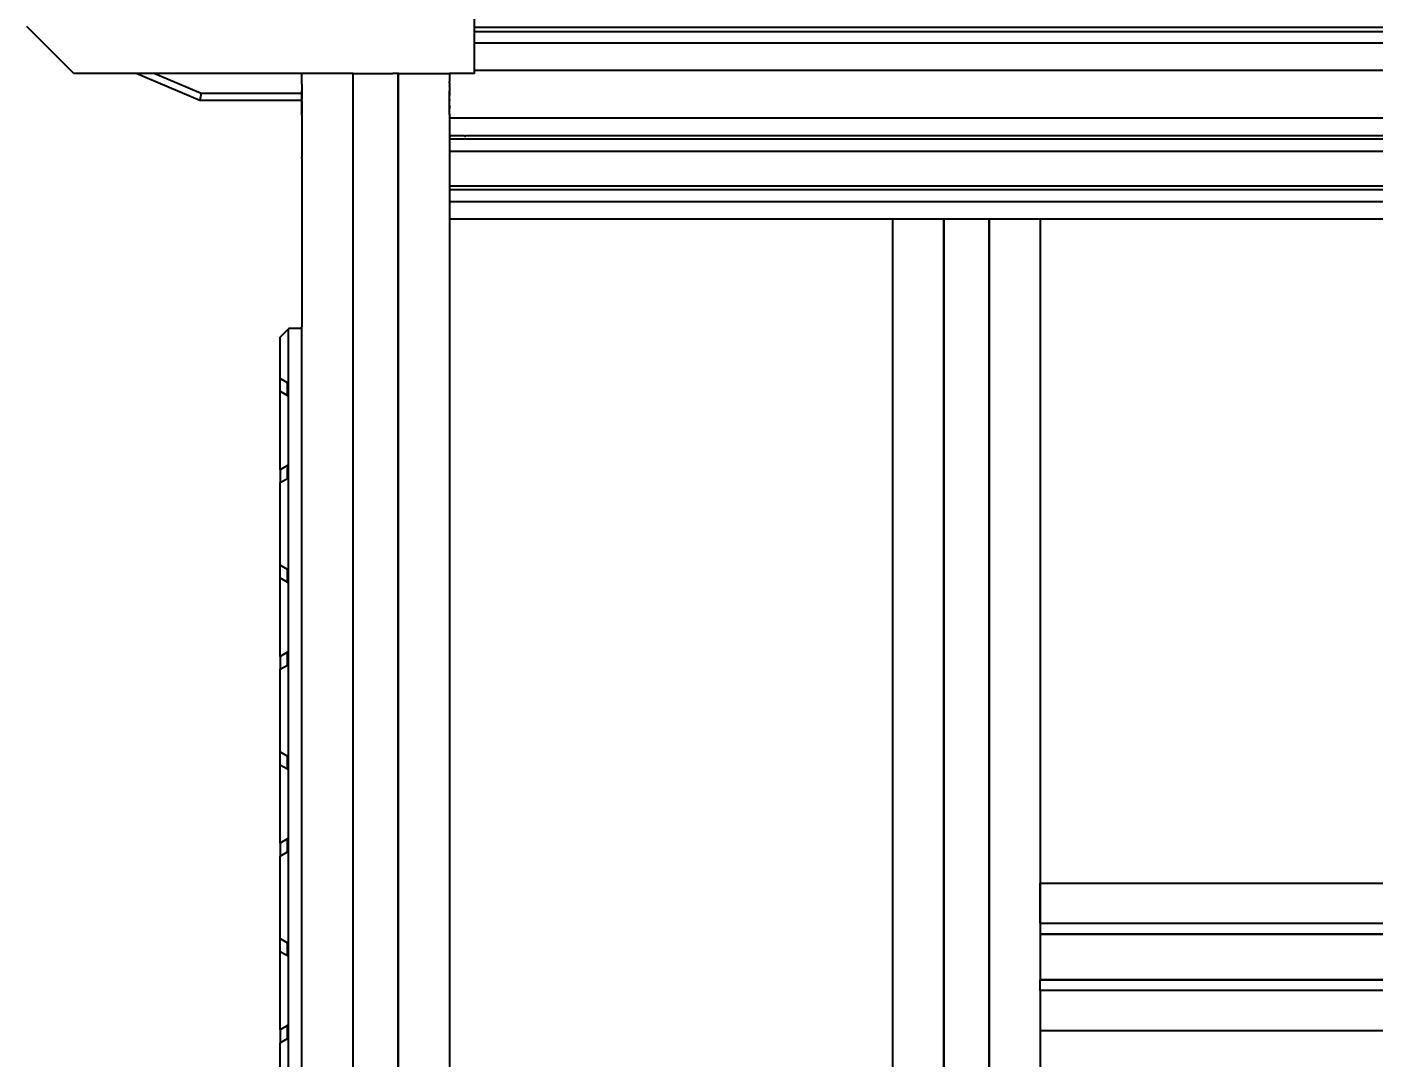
# Model space of a CAD drawing. Header units: millimetres. Extents: x 15 to 415, y 5 to 292.
# Drawn here: x 90.93 to 113.75, y 87.06 to 104.53 of the extents above; entities that cross this region are included whole.
import ezdxf

# ---------------------------------------------------------------- set-up
doc = ezdxf.new("R2010")
doc.units = ezdxf.units.MM
doc.layers.add('Geometries', color=7, linetype='Continuous')

msp = doc.modelspace()

# ---------------------------------------------------------------- linework, layer by layer
at = {"layer": 'Geometries', "linetype": 'Continuous', "lineweight": 40}
for p, q in [((98.5039, 104.5249), (98.5039, 105.3354)), ((91.722, 103.7477), (90.928, 104.5417)), ((137.6289, 104.5249), (98.5039, 104.5249)), ((98.5039, 104.448), (98.5039, 104.5249)), ((137.6289, 104.448), (98.5039, 104.448)), ((98.5039, 104.2585), (98.5039, 104.448)), ((137.6289, 104.2585), (98.5039, 104.2585)), ((98.5039, 103.7967), (98.5039, 104.2585)), ((92.7782, 103.7477), (91.722, 103.7477)), ((93.0951, 103.7477), (92.7782, 103.7477)), ((93.8528, 103.2865), (92.7782, 103.7477)), ((95.5815, 103.7477), (93.0951, 103.7477)), ((93.0951, 103.7477), (93.8785, 103.4115)), ((96.444, 103.7477), (95.5815, 103.7477)), ((95.5815, 103.5624), (95.5815, 103.7477)), ((95.5815, 103.7477), (95.5815, 103.7477)), ((96.444, 103.7477), (96.444, 85.46)), ((96.4501, 103.7477), (96.444, 103.7477)), ((96.4501, 78.0983), (96.4501, 103.7477)), ((96.4501, 103.7477), (96.5398, 103.7477)), ((96.5398, 103.7477), (97.1233, 103.7477)), ((97.2129, 103.7477), (97.1233, 103.7477)), ((97.2129, 78.0983), (97.2129, 103.7477)), ((97.219, 103.7477), (97.2129, 103.7477)), ((97.219, 78.8273), (97.219, 103.7477)), ((97.219, 103.7477), (98.0815, 103.7477)), ((98.0815, 103.7477), (98.0815, 103.6084)), ((98.1206, 103.7477), (98.0815, 103.7477)), ((98.0815, 103.7477), (98.0815, 103.7477)), ((98.4956, 103.7477), (98.1206, 103.7477)), ((98.5039, 103.7477), (98.4956, 103.7477)), ((98.5371, 103.7967), (98.5039, 103.7967)), ((98.5039, 103.7477), (98.5039, 103.7967)), ((137.5926, 103.7967), (98.5371, 103.7967)), ((93.8785, 103.4115), (93.8528, 103.2865)), ((93.8785, 103.4115), (95.5815, 103.4115)), ((95.5815, 103.5624), (95.5815, 103.4675)), ((95.5815, 103.4675), (95.5815, 103.4495)), ((95.5815, 103.4499), (95.5815, 103.412)), ((95.5815, 103.4115), (95.5815, 103.4495)), ((95.5815, 103.412), (95.5815, 103.3078)), ((95.5815, 103.3064), (95.5815, 103.4115)), ((98.0815, 103.5832), (98.0815, 103.6084)), ((98.0815, 103.5832), (98.0815, 103.5416)), ((98.0815, 103.5386), (98.0815, 103.5416)), ((98.0815, 103.5326), (98.0815, 103.5386)), ((98.0815, 103.5326), (98.0815, 103.4495)), ((98.0815, 103.4473), (98.0815, 103.4499)), ((98.0815, 103.4432), (98.0815, 103.4495)), ((98.0815, 103.43), (98.0815, 103.4473)), ((98.0815, 103.4432), (98.0815, 103.4034)), ((98.0815, 103.3994), (98.0815, 103.43)), ((98.0815, 103.4034), (98.0815, 103.3754)), ((98.0815, 103.3926), (98.0815, 103.3994)), ((95.5815, 103.2865), (93.8528, 103.2865)), ((95.5815, 103.2869), (95.5815, 103.3078)), ((95.5815, 103.2865), (95.5815, 103.3064)), ((95.5815, 103.2869), (95.5815, 103.2611)), ((95.5815, 103.256), (95.5815, 103.2865)), ((95.5815, 103.2865), (95.5815, 103.2865)), ((95.5815, 103.2865), (95.5815, 103.0523)), ((95.5815, 103.1777), (95.5815, 103.2611)), ((95.5815, 103.256), (95.5815, 103.1775)), ((95.5815, 103.1339), (95.5815, 103.1777)), ((95.5815, 103.1612), (95.5815, 103.1775)), ((98.0815, 103.3853), (98.0815, 103.3926)), ((98.0815, 103.3758), (98.0815, 103.3853)), ((98.0815, 103.3688), (98.0815, 103.3758)), ((98.0815, 103.3023), (98.0815, 103.3754)), ((98.0815, 103.3517), (98.0815, 103.3688)), ((98.0815, 103.3078), (98.0815, 103.3517)), ((98.0815, 103.2869), (98.0815, 103.3078)), ((98.0815, 103.3023), (98.0815, 103.2865)), ((98.0815, 103.2849), (98.0815, 103.2869)), ((98.0815, 103.202), (98.0815, 103.2865)), ((98.0815, 103.2416), (98.0815, 103.2849)), ((98.0815, 103.237), (98.0815, 103.2416)), ((98.0815, 103.212), (98.0815, 103.237)), ((98.0815, 103.1863), (98.0815, 103.212)), ((98.0815, 103.202), (98.0815, 103.1775)), ((98.0815, 103.1679), (98.0815, 103.1863)), ((98.0815, 103.1775), (98.0815, 103.1678)), ((98.0815, 103.1071), (98.0815, 103.1679)), ((98.0815, 103.1612), (98.0815, 103.1678)), ((95.5815, 103.1612), (95.5815, 103.0797)), ((95.5815, 103.1071), (95.5815, 103.1339)), ((95.5815, 103.0523), (95.5815, 103.1071)), ((95.5815, 103.0797), (95.5815, 103.0523)), ((95.5815, 103.0395), (95.5815, 103.0523)), ((95.5815, 103.0395), (95.5815, 102.3225)), ((98.0815, 103.1612), (98.0815, 103.1447)), ((98.0815, 103.0655), (98.0815, 103.1447)), ((98.0815, 103.0523), (98.0815, 103.1071)), ((98.0815, 103.0555), (98.0815, 103.0655)), ((98.0815, 103.0555), (98.0815, 103.0523)), ((98.0815, 103.0523), (98.0815, 102.9942)), ((98.0815, 102.9942), (98.0815, 102.9862)), ((138.0815, 102.9862), (98.0815, 102.9862)), ((98.0815, 102.9862), (98.0815, 102.6912)), ((98.0815, 102.6912), (98.0815, 102.6376)), ((98.0815, 102.6912), (98.107, 102.6912)), ((98.0815, 102.6376), (98.0815, 102.4811)), ((98.0815, 102.6376), (98.1021, 102.6376)), ((98.1021, 102.6376), (98.3209, 102.6376)), ((98.3257, 102.6912), (98.107, 102.6912)), ((98.3209, 102.6376), (98.3373, 102.6376)), ((98.3373, 102.6912), (98.3257, 102.6912)), ((98.3373, 102.6912), (98.357, 102.6912)), ((98.3521, 102.6376), (98.3373, 102.6376)), ((98.3521, 102.6376), (137.8209, 102.6376)), ((137.8257, 102.6912), (98.357, 102.6912)), ((95.5815, 102.3062), (95.5815, 102.3225)), ((95.5815, 102.3062), (95.5815, 102.1844)), ((98.0815, 102.4811), (98.0815, 102.4342)), ((98.0815, 102.4342), (98.0815, 102.4261)), ((138.0815, 102.4261), (98.0815, 102.4261)), ((98.0815, 102.4261), (98.0815, 101.8362)), ((95.5815, 102.1844), (95.5815, 99.4559)), ((98.0815, 101.8362), (98.0815, 101.7825)), ((138.0815, 101.8362), (98.0815, 101.8362)), ((98.0815, 101.7825), (98.0815, 101.5791)), ((98.0815, 101.7825), (138.0815, 101.7825)), ((98.0815, 101.5791), (98.0815, 101.5711)), ((138.0815, 101.5711), (98.0815, 101.5711)), ((98.0815, 101.5711), (98.0815, 101.2761)), ((105.5815, 101.2761), (98.0815, 101.2761)), ((98.0815, 101.2761), (98.0815, 80.2876)), ((105.5815, 101.2761), (105.5815, 80.2884)), ((106.444, 101.2761), (105.5815, 101.2761)), ((106.444, 101.2761), (106.444, 80.2884)), ((106.4501, 101.2761), (106.444, 101.2761)), ((106.4501, 101.2761), (106.4501, 80.2884)), ((107.2129, 101.2761), (106.4501, 101.2761)), ((107.2129, 101.2761), (107.2129, 80.2884)), ((107.219, 101.2761), (107.2129, 101.2761)), ((108.0815, 101.2761), (107.219, 101.2761)), ((107.219, 101.2761), (107.219, 80.2884)), ((128.0815, 101.2761), (108.0815, 101.2761)), ((108.0815, 101.2761), (108.0815, 90.0376)), ((95.2126, 99.28), (95.3501, 99.4175)), ((95.3626, 99.43), (95.3501, 99.4175)), ((95.3501, 99.4175), (95.3501, 78.173)), ((95.5556, 99.43), (95.3626, 99.43)), ((95.5556, 99.43), (95.5815, 99.4559)), ((95.5815, 99.43), (95.5556, 99.43)), ((95.5815, 81.7571), (95.5815, 99.4559)), ((95.2126, 98.5801), (95.2126, 99.28)), ((95.3376, 98.5079), (95.2126, 98.5801)), ((95.2126, 98.3635), (95.2126, 98.5801)), ((95.3376, 98.2913), (95.3376, 98.5079)), ((95.2126, 97.2258), (95.2126, 98.3635)), ((95.2126, 98.3635), (95.3376, 98.2913)), ((95.2126, 97.2257), (95.2126, 97.2258)), ((95.2126, 97.0634), (95.2126, 97.2257)), ((95.3376, 97.1055), (95.2126, 97.0334)), ((95.2126, 97.0334), (95.2126, 97.0634)), ((95.2126, 97.0634), (95.2126, 97.0634)), ((95.2126, 97.0334), (95.2126, 96.8169)), ((95.3376, 97.1055), (95.3376, 97.0634)), ((95.3376, 97.0599), (95.3376, 97.0634)), ((95.3376, 96.889), (95.3376, 97.0599)), ((95.2126, 96.8169), (95.3376, 96.889)), ((95.2126, 96.753), (95.2126, 96.8169)), ((95.2126, 96.5907), (95.2126, 96.753)), ((95.2126, 96.753), (95.2126, 96.753)), ((95.2126, 96.5906), (95.2126, 96.5907)), ((95.2126, 96.5907), (95.2126, 96.5907)), ((95.2126, 95.4191), (95.2126, 96.5906)), ((95.3376, 95.3469), (95.2126, 95.4191)), ((95.2126, 95.2025), (95.2126, 95.4191)), ((95.2126, 95.2025), (95.3376, 95.1303)), ((95.2126, 93.9024), (95.2126, 95.2025)), ((95.3376, 95.1303), (95.3376, 95.3469)), ((95.3376, 93.9445), (95.2126, 93.8724)), ((95.2126, 93.9024), (95.2126, 93.9024)), ((95.2126, 93.8724), (95.2126, 93.9024)), ((95.2126, 93.8724), (95.2126, 93.6559)), ((95.3376, 93.9028), (95.3376, 93.9445)), ((95.3376, 93.9028), (95.3376, 93.9024)), ((95.3376, 93.728), (95.3376, 93.9024)), ((95.3376, 93.9024), (95.3376, 93.9024)), ((95.2126, 93.6559), (95.3376, 93.728)), ((95.2126, 93.4297), (95.2126, 93.6559)), ((95.3376, 93.728), (95.3376, 93.728)), ((95.2126, 93.4296), (95.2126, 93.4297)), ((95.2126, 93.4297), (95.2126, 93.4297)), ((95.2126, 93.4297), (95.2126, 93.4297)), ((95.2126, 92.2581), (95.2126, 93.4296)), ((95.2126, 92.0415), (95.2126, 92.2581)), ((95.2126, 92.2581), (95.3376, 92.1859)), ((95.2126, 92.0415), (95.3376, 91.9693)), ((95.2126, 90.7114), (95.2126, 92.0415)), ((95.3376, 91.9693), (95.3376, 92.1859)), ((95.3376, 92.1859), (95.3376, 92.1859)), ((95.3376, 90.7835), (95.2126, 90.7114)), ((95.2126, 90.7114), (95.2126, 90.4949)), ((95.3376, 90.7414), (95.3376, 90.7835)), ((95.3376, 90.567), (95.3376, 90.7414)), ((95.3376, 90.7414), (95.3376, 90.7414)), ((95.2126, 90.4949), (95.3376, 90.567)), ((95.2126, 90.431), (95.2126, 90.4949)), ((95.2126, 90.2687), (95.2126, 90.431)), ((95.3376, 90.567), (95.3376, 90.567)), ((95.2126, 89.0971), (95.2126, 90.2687)), ((95.2126, 90.2687), (95.2126, 90.2687)), ((108.0815, 90.0376), (108.0815, 89.3563)), ((108.0815, 89.3563), (108.0815, 90.0376)), ((108.0815, 90.0376), (128.0815, 90.0376)), ((108.0815, 89.3563), (108.0815, 89.1751)), ((108.0815, 89.3563), (128.0815, 89.3563)), ((95.2126, 89.0971), (95.3376, 89.0249)), ((95.2126, 88.8805), (95.2126, 89.0971)), ((95.3376, 88.8083), (95.3376, 89.0249)), ((95.3376, 89.0249), (95.3376, 89.0249)), ((108.0815, 89.1751), (108.0815, 89.169)), ((108.0815, 89.1751), (128.0815, 89.1751)), ((108.0815, 89.169), (108.0815, 88.4062)), ((108.0815, 89.169), (128.0815, 89.169)), ((95.2126, 88.8805), (95.3376, 88.8083)), ((95.2126, 87.5804), (95.2126, 88.8805)), ((108.0815, 88.4062), (108.0815, 88.4001)), ((108.0815, 88.4062), (128.0815, 88.4062)), ((108.0815, 88.4001), (128.0815, 88.4001)), ((108.0815, 88.2188), (108.0815, 88.4001)), ((108.0815, 88.2188), (108.0815, 87.5376)), ((108.0815, 88.2188), (108.0815, 87.5376)), ((128.0815, 88.2188), (108.0815, 88.2188)), ((95.3376, 87.6225), (95.2126, 87.5504)), ((95.2126, 87.5504), (95.2126, 87.5804)), ((95.2126, 87.5804), (95.2126, 87.5804)), ((95.2126, 87.5504), (95.2126, 87.3339)), ((95.3376, 87.5804), (95.3376, 87.6225)), ((95.3376, 87.4854), (95.3376, 87.5804)), ((95.3376, 87.5804), (95.3376, 87.5804)), ((95.3376, 87.406), (95.3376, 87.4854)), ((108.0815, 87.5376), (108.0815, 80.2884)), ((108.0815, 87.5376), (128.0815, 87.5376)), ((95.2126, 87.3339), (95.3376, 87.406)), ((95.2126, 87.1077), (95.2126, 87.3339)), ((95.2126, 87.1076), (95.2126, 87.1077)), ((95.2126, 86.5713), (95.2126, 87.1076))]:
    msp.add_line(p, q, dxfattribs=at)

doc.saveas('drawing.dxf')
